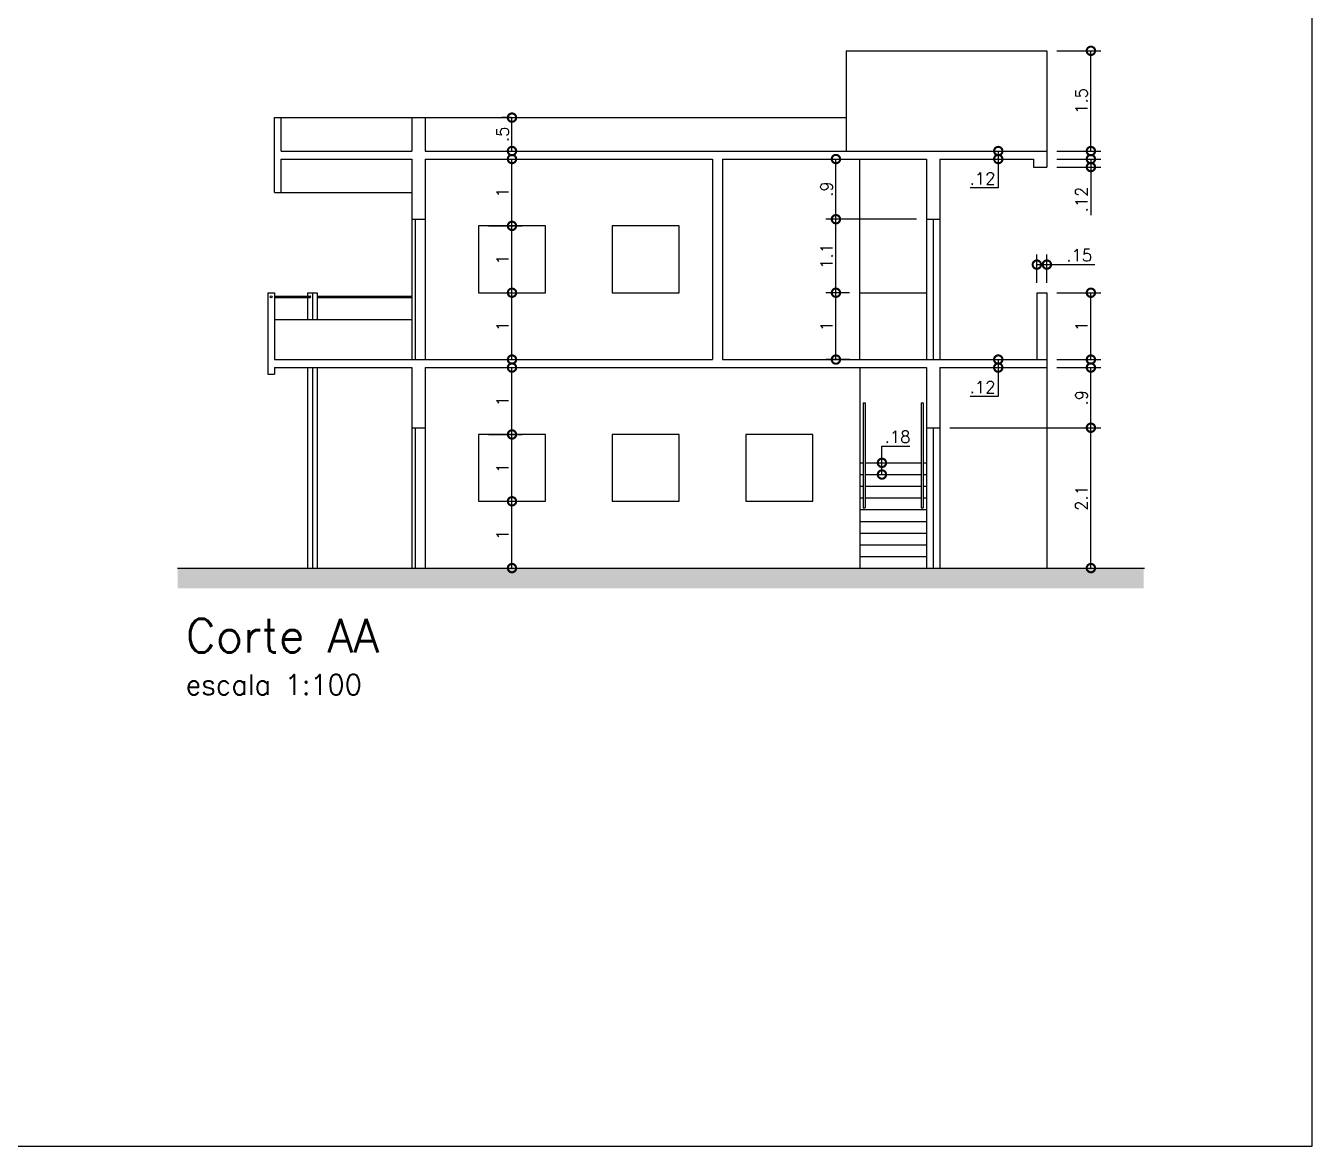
# Model space of a CAD drawing. Extents: x 0 to 62.2, y 0 to 29.7.
# Drawn here: x 22.76 to 42, y 0 to 16.76 of the extents above; entities that cross this region are included whole.
import ezdxf

# ---------------------------------------------------------------- set-up
doc = ezdxf.new("R2010")
doc.units = 0
doc.header["$LTSCALE"] = 2
doc.header["$MEASUREMENT"] = 0
doc.layers.get('0').update_dxf_attribs({"linetype": 'CONTINUOUS'})
doc.layers.get('DEFPOINTS').update_dxf_attribs({"linetype": 'CONTINUOUS'})
for name, color, linetype in [('DIM100', 1, 'CONTINUOUS'), ('ESCADA', 5, 'CONTINUOUS'), ('HACHURAS', 8, 'CONTINUOUS'), ('JANELAS', 4, 'CONTINUOUS'), ('PAREDE', 7, 'CONTINUOUS'), ('PORTAS', 2, 'CONTINUOUS'), ('TEXTO', 5, 'CONTINUOUS'), ('VP', 1, 'CONTINUOUS')]:
    doc.layers.add(name, color=color, linetype=linetype)
doc.styles.add('CLICKAD', font='romans.shx')
doc.dimstyles.new('CLICKAD', dxfattribs={"dimscale": 0.1, "dimtxt": 1.8, "dimasz": 2.5, "dimexe": 1.5, "dimexo": 1.5, "dimgap": 0.5, "dimtad": 1, "dimzin": 12, "dimtxsty": 'CLICKAD', "dimblk1": 'DOTSMALL', "dimblk2": 'DOTSMALL', "dimsah": 1, "dimcen": 1, "dimclrt": 3, "dimazin": 3, "dimtp": 0.01, "dimtm": 0.02, "dimtfac": 1, "dimtmove": 0, "dimatfit": 3, "dimtolj": 1, "dimtzin": 0})

# ---------------------------------------------------------------- blocks, each defined once
blk = doc.blocks.new('_DOTSMALL')
at = {"color": 0, "linetype": 'BYBLOCK', "ltscale": 0.05, "const_width": 0.5}
blk.add_lwpolyline([(-0.0625, 0, 1), (0.0625, 0, 1)], format="xyb", close=True, dxfattribs=at)
blk = doc.blocks.new('*D146')
at = {"color": 0, "linetype": 'BYBLOCK'}
for p, q in [((30.031, 9.65), (30.031, 10.65)), ((29.914, 9.65), (30.181, 9.65))]:
    blk.add_line(p, q, dxfattribs=at)
at = {"layer": 'DEFPOINTS', "color": 0, "linetype": 'BYBLOCK'}
for p in [(30.031, 10.65), (30.031, 10.65), (29.764, 9.65)]:
    blk.add_point(p, dxfattribs=at)
at = {"color": 0, "linetype": 'BYBLOCK', "xscale": 0.25, "yscale": 0.25, "zscale": 0.25}
for p, rotation in [((30.031, 10.65), 90), ((30.031, 9.65), 270)]:
    blk.add_blockref('_DOTSMALL', p, dxfattribs=dict(at, rotation=rotation))
at = {"color": 3, "linetype": 'BYBLOCK', "insert": (29.891, 10.15), "char_height": 0.18, "attachment_point": 5, "rotation": 90, "style": 'CLICKAD'}
blk.add_mtext('\\A1;1', dxfattribs=at)
blk = doc.blocks.new('*D147')
at = {"color": 0, "linetype": 'BYBLOCK'}
for p, q in [((29.914, 9.65), (30.181, 9.65)), ((30.031, 8.65), (30.031, 9.65)), ((29.875, 8.65), (30.181, 8.65))]:
    blk.add_line(p, q, dxfattribs=at)
at = {"layer": 'DEFPOINTS', "color": 0, "linetype": 'BYBLOCK'}
for p in [(29.764, 9.65), (30.031, 9.65), (29.725, 8.65)]:
    blk.add_point(p, dxfattribs=at)
at = {"color": 0, "linetype": 'BYBLOCK', "xscale": 0.25, "yscale": 0.25, "zscale": 0.25}
for p, rotation in [((30.031, 9.65), 90), ((30.031, 8.65), 270)]:
    blk.add_blockref('_DOTSMALL', p, dxfattribs=dict(at, rotation=rotation))
at = {"color": 3, "linetype": 'BYBLOCK', "insert": (29.891, 9.15), "char_height": 0.18, "attachment_point": 5, "rotation": 90, "style": 'CLICKAD'}
blk.add_mtext('\\A1;1', dxfattribs=at)
blk = doc.blocks.new('*D148')
at = {"color": 0, "linetype": 'BYBLOCK'}
for p, q in [((30.031, 10.65), (30.031, 11.65)), ((30.069, 11.65), (30.181, 11.65)), ((29.681, 10.65), (30.181, 10.65))]:
    blk.add_line(p, q, dxfattribs=at)
at = {"layer": 'DEFPOINTS', "color": 0, "linetype": 'BYBLOCK'}
for p in [(29.919, 11.65), (30.031, 11.65), (29.531, 10.65)]:
    blk.add_point(p, dxfattribs=at)
at = {"color": 0, "linetype": 'BYBLOCK', "xscale": 0.25, "yscale": 0.25, "zscale": 0.25}
for p, rotation in [((30.031, 11.65), 90), ((30.031, 10.65), 270)]:
    blk.add_blockref('_DOTSMALL', p, dxfattribs=dict(at, rotation=rotation))
at = {"color": 3, "linetype": 'BYBLOCK', "insert": (29.891, 11.15), "char_height": 0.18, "attachment_point": 5, "rotation": 90, "style": 'CLICKAD'}
blk.add_mtext('\\A1;1', dxfattribs=at)
blk = doc.blocks.new('*D139')
at = {"color": 0, "linetype": 'BYBLOCK'}
for p, q in [((30.017, 15.39), (29.881, 15.39)), ((30.031, 14.89), (30.031, 15.39)), ((30.048, 14.89), (30.181, 14.89))]:
    blk.add_line(p, q, dxfattribs=at)
at = {"layer": 'DEFPOINTS', "color": 0, "linetype": 'BYBLOCK'}
for p in [(30.031, 15.39), (30.167, 15.39), (29.898, 14.89)]:
    blk.add_point(p, dxfattribs=at)
at = {"color": 0, "linetype": 'BYBLOCK', "xscale": 0.25, "yscale": 0.25, "zscale": 0.25}
for p, rotation in [((30.031, 15.39), 90), ((30.031, 14.89), 270)]:
    blk.add_blockref('_DOTSMALL', p, dxfattribs=dict(at, rotation=rotation))
at = {"color": 3, "linetype": 'BYBLOCK', "insert": (29.891, 15.14), "char_height": 0.18, "attachment_point": 5, "rotation": 90, "style": 'CLICKAD'}
blk.add_mtext('\\A1;.5', dxfattribs=at)
blk = doc.blocks.new('*D154')
at = {"color": 0, "linetype": 'BYBLOCK'}
for p, q in [((36.97, 14.89), (37.454, 14.89)), ((37.304, 14.89), (37.304, 14.77)), ((37.189, 14.77), (37.454, 14.77)), ((37.304, 14.77), (37.304, 14.338)), ((37.304, 14.338), (36.886, 14.338))]:
    blk.add_line(p, q, dxfattribs=at)
at = {"layer": 'DEFPOINTS', "color": 0, "linetype": 'BYBLOCK'}
for p in [(36.82, 14.89), (37.304, 14.89), (37.039, 14.77)]:
    blk.add_point(p, dxfattribs=at)
at = {"color": 0, "linetype": 'BYBLOCK', "xscale": 0.25, "yscale": 0.25, "zscale": 0.25}
for p, rotation in [((37.304, 14.89), 90), ((37.304, 14.77), 270)]:
    blk.add_blockref('_DOTSMALL', p, dxfattribs=dict(at, rotation=rotation))
at = {"color": 3, "linetype": 'BYBLOCK', "insert": (37.07, 14.478), "char_height": 0.18, "attachment_point": 5, "style": 'CLICKAD'}
blk.add_mtext('\\A1;.12', dxfattribs=at)
blk = doc.blocks.new('*D144')
at = {"color": 0, "linetype": 'BYBLOCK'}
for p, q in [((36.581, 10.75), (38.839, 10.75)), ((38.689, 8.65), (38.689, 10.75)), ((38.181, 8.65), (38.839, 8.65))]:
    blk.add_line(p, q, dxfattribs=at)
at = {"layer": 'DEFPOINTS', "color": 0, "linetype": 'BYBLOCK'}
for p in [(36.431, 10.75), (38.689, 10.75), (38.031, 8.65)]:
    blk.add_point(p, dxfattribs=at)
at = {"color": 0, "linetype": 'BYBLOCK', "xscale": 0.25, "yscale": 0.25, "zscale": 0.25}
for p, rotation in [((38.689, 10.75), 90), ((38.689, 8.65), 270)]:
    blk.add_blockref('_DOTSMALL', p, dxfattribs=dict(at, rotation=rotation))
at = {"color": 3, "linetype": 'BYBLOCK', "insert": (38.549, 9.7), "char_height": 0.18, "attachment_point": 5, "rotation": 90, "style": 'CLICKAD'}
blk.add_mtext('\\A1;2.1', dxfattribs=at)
blk = doc.blocks.new('*D106')
at = {"color": 0, "linetype": 'BYBLOCK', "ltscale": 0.05}
for p, q in [((31.779, 11.77), (31.978, 11.77)), ((31.828, 11.77), (31.828, 11.65)), ((31.52, 11.65), (31.978, 11.65)), ((31.828, 11.65), (31.828, 11.218)), ((31.828, 11.218), (31.41, 11.218))]:
    blk.add_line(p, q, dxfattribs=at)
at = {"layer": 'DEFPOINTS', "color": 0, "linetype": 'BYBLOCK', "ltscale": 0.05}
for p in [(31.629, 11.77), (31.828, 11.77), (31.37, 11.65)]:
    blk.add_point(p, dxfattribs=at)
at = {"color": 0, "linetype": 'BYBLOCK', "ltscale": 0.05, "xscale": 0.25, "yscale": 0.25, "zscale": 0.25}
for p, rotation in [((31.828, 11.77), 90), ((31.828, 11.65), 270)]:
    blk.add_blockref('_DOTSMALL', p, dxfattribs=dict(at, rotation=rotation))
at = {"color": 3, "linetype": 'BYBLOCK', "ltscale": 0.05, "insert": (31.594, 11.358), "char_height": 0.18, "attachment_point": 5, "style": 'CLICKAD'}
blk.add_mtext('\\A1;.12', dxfattribs=at)
blk = doc.blocks.new('*D143')
at = {"color": 0, "linetype": 'BYBLOCK'}
for p, q in [((38.181, 14.77), (38.839, 14.77)), ((38.181, 14.65), (38.839, 14.65)), ((38.689, 14.77), (38.689, 14.65)), ((38.689, 14.65), (38.689, 13.931))]:
    blk.add_line(p, q, dxfattribs=at)
at = {"layer": 'DEFPOINTS', "color": 0, "linetype": 'BYBLOCK'}
for p in [(38.031, 14.77), (38.031, 14.65), (38.689, 14.77)]:
    blk.add_point(p, dxfattribs=at)
at = {"color": 0, "linetype": 'BYBLOCK', "xscale": 0.25, "yscale": 0.25, "zscale": 0.25}
for p, rotation in [((38.689, 14.77), 90), ((38.689, 14.65), 270)]:
    blk.add_blockref('_DOTSMALL', p, dxfattribs=dict(at, rotation=rotation))
at = {"color": 3, "linetype": 'BYBLOCK', "insert": (38.549, 14.165), "char_height": 0.18, "attachment_point": 5, "rotation": 90, "style": 'CLICKAD'}
blk.add_mtext('\\A1;.12', dxfattribs=at)
blk = doc.blocks.new('*D74')
at = {"color": 0, "linetype": 'BYBLOCK', "ltscale": 0.05}
for p, q in [((40.272, 16.435), (40.93, 16.435)), ((40.78, 14.935), (40.78, 16.435)), ((40.272, 14.935), (40.93, 14.935))]:
    blk.add_line(p, q, dxfattribs=at)
at = {"layer": 'DEFPOINTS', "color": 0, "linetype": 'BYBLOCK', "ltscale": 0.05}
for p in [(40.122, 16.435), (40.78, 16.435), (40.122, 14.935)]:
    blk.add_point(p, dxfattribs=at)
at = {"color": 0, "linetype": 'BYBLOCK', "ltscale": 0.05, "xscale": 0.25, "yscale": 0.25, "zscale": 0.25}
for p, rotation in [((40.78, 16.435), 90), ((40.78, 14.935), 270)]:
    blk.add_blockref('_DOTSMALL', p, dxfattribs=dict(at, rotation=rotation))
at = {"color": 3, "linetype": 'BYBLOCK', "ltscale": 0.05, "insert": (40.64, 15.685), "char_height": 0.18, "attachment_point": 5, "rotation": 90, "style": 'CLICKAD'}
blk.add_mtext('\\A1;1.5', dxfattribs=at)
blk = doc.blocks.new('*D145')
at = {"layer": 'DEFPOINTS', "color": 0}
for p in [(38.031, 11.65), (38.689, 11.65), (38.031, 10.75)]:
    blk.add_point(p, dxfattribs=at)
at = {"layer": 'DIM100', "color": 0}
for p, q in [((38.181, 11.65), (38.839, 11.65)), ((38.689, 10.75), (38.689, 11.65))]:
    blk.add_line(p, q, dxfattribs=at)
at = {"layer": 'DIM100', "color": 0, "xscale": 0.25, "yscale": 0.25, "zscale": 0.25}
for p, rotation in [((38.689, 11.65), 90), ((38.689, 10.75), 270)]:
    blk.add_blockref('_DOTSMALL', p, dxfattribs=dict(at, rotation=rotation))
at = {"layer": 'DIM100', "color": 3, "insert": (38.549, 11.2), "char_height": 0.18, "attachment_point": 5, "rotation": 90, "style": 'CLICKAD'}
blk.add_mtext('\\A1;.9', dxfattribs=at)
blk = doc.blocks.new('*D150')
at = {"color": 0, "linetype": 'BYBLOCK'}
for p, q in [((29.914, 9.65), (30.181, 9.65)), ((30.031, 8.65), (30.031, 9.65)), ((29.875, 8.65), (30.181, 8.65))]:
    blk.add_line(p, q, dxfattribs=at)
at = {"layer": 'DEFPOINTS', "color": 0, "linetype": 'BYBLOCK'}
for p in [(29.764, 9.65), (30.031, 9.65), (29.725, 8.65)]:
    blk.add_point(p, dxfattribs=at)
at = {"color": 0, "linetype": 'BYBLOCK', "xscale": 0.25, "yscale": 0.25, "zscale": 0.25}
for p, rotation in [((30.031, 9.65), 90), ((30.031, 8.65), 270)]:
    blk.add_blockref('_DOTSMALL', p, dxfattribs=dict(at, rotation=rotation))
at = {"color": 3, "linetype": 'BYBLOCK', "insert": (29.891, 9.15), "char_height": 0.18, "attachment_point": 5, "rotation": 90, "style": 'CLICKAD'}
blk.add_mtext('\\A1;1', dxfattribs=at)
blk = doc.blocks.new('*D149')
at = {"color": 0, "linetype": 'BYBLOCK'}
for p, q in [((30.031, 9.65), (30.031, 10.65)), ((29.914, 9.65), (30.181, 9.65))]:
    blk.add_line(p, q, dxfattribs=at)
at = {"layer": 'DEFPOINTS', "color": 0, "linetype": 'BYBLOCK'}
for p in [(30.031, 10.65), (30.031, 10.65), (29.764, 9.65)]:
    blk.add_point(p, dxfattribs=at)
at = {"color": 0, "linetype": 'BYBLOCK', "xscale": 0.25, "yscale": 0.25, "zscale": 0.25}
for p, rotation in [((30.031, 10.65), 90), ((30.031, 9.65), 270)]:
    blk.add_blockref('_DOTSMALL', p, dxfattribs=dict(at, rotation=rotation))
at = {"color": 3, "linetype": 'BYBLOCK', "insert": (29.891, 10.15), "char_height": 0.18, "attachment_point": 5, "rotation": 90, "style": 'CLICKAD'}
blk.add_mtext('\\A1;1', dxfattribs=at)
blk = doc.blocks.new('*D151')
at = {"color": 0, "linetype": 'BYBLOCK'}
for p, q in [((30.031, 10.65), (30.031, 11.65)), ((30.069, 11.65), (30.181, 11.65)), ((29.681, 10.65), (30.181, 10.65))]:
    blk.add_line(p, q, dxfattribs=at)
at = {"layer": 'DEFPOINTS', "color": 0, "linetype": 'BYBLOCK'}
for p in [(29.919, 11.65), (30.031, 11.65), (29.531, 10.65)]:
    blk.add_point(p, dxfattribs=at)
at = {"color": 0, "linetype": 'BYBLOCK', "xscale": 0.25, "yscale": 0.25, "zscale": 0.25}
for p, rotation in [((30.031, 11.65), 90), ((30.031, 10.65), 270)]:
    blk.add_blockref('_DOTSMALL', p, dxfattribs=dict(at, rotation=rotation))
at = {"color": 3, "linetype": 'BYBLOCK', "insert": (29.891, 11.15), "char_height": 0.18, "attachment_point": 5, "rotation": 90, "style": 'CLICKAD'}
blk.add_mtext('\\A1;1', dxfattribs=at)
blk = doc.blocks.new('*D152')
at = {"color": 0, "linetype": 'BYBLOCK'}
for p, q in [((35.75, 10.225), (35.75, 10.475)), ((35.75, 10.475), (36.169, 10.475)), ((35.75, 10.05), (35.75, 10.225))]:
    blk.add_line(p, q, dxfattribs=at)
at = {"layer": 'DEFPOINTS', "color": 0, "linetype": 'BYBLOCK'}
for p in [(35.75, 10.225), (35.75, 10.225), (35.75, 10.05)]:
    blk.add_point(p, dxfattribs=at)
at = {"color": 0, "linetype": 'BYBLOCK', "xscale": 0.25, "yscale": 0.25, "zscale": 0.25}
for p, rotation in [((35.75, 10.225), 90), ((35.75, 10.05), 270)]:
    blk.add_blockref('_DOTSMALL', p, dxfattribs=dict(at, rotation=rotation))
at = {"color": 3, "linetype": 'BYBLOCK', "insert": (35.984, 10.615), "char_height": 0.18, "attachment_point": 5, "style": 'CLICKAD'}
blk.add_mtext('\\A1;.18', dxfattribs=at)
blk = doc.blocks.new('*D155')
at = {"color": 0, "linetype": 'BYBLOCK'}
for p, q in [((35.081, 12.77), (34.726, 12.77)), ((34.876, 11.77), (34.876, 12.77)), ((35.081, 11.77), (34.726, 11.77))]:
    blk.add_line(p, q, dxfattribs=at)
at = {"layer": 'DEFPOINTS', "color": 0, "linetype": 'BYBLOCK'}
for p in [(34.876, 12.77), (35.231, 12.77), (35.231, 11.77)]:
    blk.add_point(p, dxfattribs=at)
at = {"color": 0, "linetype": 'BYBLOCK', "xscale": 0.25, "yscale": 0.25, "zscale": 0.25}
for p, rotation in [((34.876, 12.77), 90), ((34.876, 11.77), 270)]:
    blk.add_blockref('_DOTSMALL', p, dxfattribs=dict(at, rotation=rotation))
at = {"color": 3, "linetype": 'BYBLOCK', "insert": (34.736, 12.27), "char_height": 0.18, "attachment_point": 5, "rotation": 90, "style": 'CLICKAD'}
blk.add_mtext('\\A1;1', dxfattribs=at)
blk = doc.blocks.new('*D165')
at = {"color": 0, "linetype": 'BYBLOCK'}
for p, q in [((37.881, 12.92), (37.881, 13.341)), ((38.031, 12.92), (38.031, 13.341)), ((37.881, 13.191), (38.031, 13.191)), ((38.031, 13.191), (38.75, 13.191))]:
    blk.add_line(p, q, dxfattribs=at)
at = {"layer": 'DEFPOINTS', "color": 0, "linetype": 'BYBLOCK'}
for p in [(38.031, 13.191), (37.881, 12.77), (38.031, 12.77)]:
    blk.add_point(p, dxfattribs=at)
at = {"color": 0, "linetype": 'BYBLOCK', "xscale": 0.25, "yscale": 0.25, "zscale": 0.25, "rotation": 180}
blk.add_blockref('_DOTSMALL', (37.881, 13.191), dxfattribs=at)
at = {"color": 0, "linetype": 'BYBLOCK', "xscale": 0.25, "yscale": 0.25, "zscale": 0.25}
blk.add_blockref('_DOTSMALL', (38.031, 13.191), dxfattribs=at)
at = {"color": 3, "linetype": 'BYBLOCK', "insert": (38.515, 13.331), "char_height": 0.18, "attachment_point": 5, "style": 'CLICKAD'}
blk.add_mtext('\\A1;.15', dxfattribs=at)
blk = doc.blocks.new('*D166')
at = {"layer": 'DEFPOINTS', "color": 0}
for p in [(38.031, 12.77), (38.689, 12.77), (38.031, 11.77)]:
    blk.add_point(p, dxfattribs=at)
at = {"layer": 'DIM100', "color": 0}
for p, q in [((38.181, 12.77), (38.839, 12.77)), ((38.689, 11.77), (38.689, 12.77)), ((38.181, 11.77), (38.839, 11.77))]:
    blk.add_line(p, q, dxfattribs=at)
at = {"layer": 'DIM100', "color": 0, "xscale": 0.25, "yscale": 0.25, "zscale": 0.25}
for p, rotation in [((38.689, 12.77), 90), ((38.689, 11.77), 270)]:
    blk.add_blockref('_DOTSMALL', p, dxfattribs=dict(at, rotation=rotation))
at = {"layer": 'DIM100', "color": 3, "insert": (38.549, 12.27), "char_height": 0.18, "attachment_point": 5, "rotation": 90, "style": 'CLICKAD'}
blk.add_mtext('\\A1;1', dxfattribs=at)
blk = doc.blocks.new('*D168')
at = {"layer": 'DEFPOINTS', "color": 0}
for p in [(34.876, 13.87), (36.231, 13.87), (35.231, 12.77)]:
    blk.add_point(p, dxfattribs=at)
at = {"layer": 'DIM100', "color": 0}
for p, q in [((36.081, 13.87), (34.726, 13.87)), ((34.876, 12.77), (34.876, 13.87))]:
    blk.add_line(p, q, dxfattribs=at)
at = {"layer": 'DIM100', "color": 0, "xscale": 0.25, "yscale": 0.25, "zscale": 0.25}
for p, rotation in [((34.876, 13.87), 90), ((34.876, 12.77), 270)]:
    blk.add_blockref('_DOTSMALL', p, dxfattribs=dict(at, rotation=rotation))
at = {"layer": 'DIM100', "color": 3, "insert": (34.736, 13.32), "char_height": 0.18, "attachment_point": 5, "rotation": 90, "style": 'CLICKAD'}
blk.add_mtext('\\A1;1.1', dxfattribs=at)
blk = doc.blocks.new('*D169')
at = {"layer": 'DEFPOINTS', "color": 0}
for p in [(34.876, 14.77), (34.877, 14.77), (36.231, 13.87)]:
    blk.add_point(p, dxfattribs=at)
at = {"layer": 'DIM100', "color": 0}
for p, q in [((34.727, 14.77), (34.726, 14.77)), ((34.876, 13.87), (34.876, 14.77))]:
    blk.add_line(p, q, dxfattribs=at)
at = {"layer": 'DIM100', "color": 0, "xscale": 0.25, "yscale": 0.25, "zscale": 0.25}
for p, rotation in [((34.876, 14.77), 90), ((34.876, 13.87), 270)]:
    blk.add_blockref('_DOTSMALL', p, dxfattribs=dict(at, rotation=rotation))
at = {"layer": 'DIM100', "color": 3, "insert": (34.736, 14.32), "char_height": 0.18, "attachment_point": 5, "rotation": 90, "style": 'CLICKAD'}
blk.add_mtext('\\A1;.9', dxfattribs=at)

msp = doc.modelspace()

# ---------------------------------------------------------------- hatches: boundary and pattern name
at = {"layer": 'HACHURAS'}
h = msp.add_hatch(dxfattribs=at)
h.set_pattern_fill('EARTH', color=256, angle=45, style=0)
h.paths.add_polyline_path([(39.4771, 8.6498), (25.0297, 8.6498), (25.0297, 8.3498), (39.4771, 8.3498)])

# ---------------------------------------------------------------- linework, layer by layer
at = {"layer": 'ESCADA'}
for p, q in [((35.281, 11.1248), (35.281, 9.5498)), ((35.281, 11.1248), (35.311, 11.1248)), ((35.311, 11.1248), (35.311, 9.5498)), ((36.151, 11.1248), (36.151, 9.5498)), ((36.151, 11.1248), (36.181, 11.1248)), ((36.181, 11.1248), (36.181, 9.5498)), ((35.231, 10.2248), (35.281, 10.2248)), ((35.311, 10.2248), (36.151, 10.2248)), ((36.181, 10.2248), (36.231, 10.2248)), ((35.231, 10.0498), (35.281, 10.0498)), ((35.311, 10.0498), (36.151, 10.0498)), ((36.181, 10.0498), (36.231, 10.0498)), ((35.231, 9.8748), (35.281, 9.8748)), ((35.311, 9.8748), (36.151, 9.8748)), ((36.181, 9.8748), (36.231, 9.8748)), ((35.231, 9.6998), (35.281, 9.6998)), ((35.311, 9.6998), (36.151, 9.6998)), ((36.181, 9.6998), (36.231, 9.6998)), ((35.231, 9.5248), (36.231, 9.5248)), ((35.281, 9.5498), (35.311, 9.5498)), ((36.151, 9.5498), (36.181, 9.5498)), ((35.231, 9.3498), (36.231, 9.3498)), ((35.231, 9.1748), (36.231, 9.1748)), ((35.231, 8.9998), (36.231, 8.9998)), ((35.231, 8.8248), (36.231, 8.8248))]:
    msp.add_line(p, q, dxfattribs=at)
at = {"layer": 'JANELAS'}
for points in [[(30.531, 13.7698), (29.531, 13.7698), (29.531, 12.7698), (30.531, 12.7698)], [(32.531, 13.7698), (31.531, 13.7698), (31.531, 12.7698), (32.531, 12.7698)], [(30.531, 10.6498), (29.531, 10.6498), (29.531, 9.6498), (30.531, 9.6498)], [(32.531, 10.6498), (31.531, 10.6498), (31.531, 9.6498), (32.531, 9.6498)], [(34.531, 10.6498), (33.531, 10.6498), (33.531, 9.6498), (34.531, 9.6498)]]:
    msp.add_lwpolyline(points, close=True, dxfattribs=at)
at = {"layer": 'PAREDE'}
for p, q in [((35.031, 16.3898), (38.031, 16.3898)), ((35.031, 16.3898), (35.031, 14.8898)), ((38.031, 16.3898), (38.031, 14.6498)), ((26.4799, 14.2698), (26.4799, 15.3898)), ((26.4799, 15.3898), (26.5799, 15.3898)), ((26.5799, 15.3898), (35.031, 15.3898)), ((26.5799, 14.8898), (26.5799, 15.3898)), ((28.531, 15.3898), (28.731, 15.3898)), ((28.531, 15.3898), (28.531, 14.8898)), ((28.731, 15.3898), (28.731, 14.8898)), ((26.5799, 14.8898), (28.531, 14.8898)), ((28.731, 14.8898), (38.031, 14.8898)), ((26.5799, 14.7698), (28.531, 14.7698)), ((26.5799, 14.2698), (26.5799, 14.7698)), ((28.531, 14.7698), (28.531, 13.8698)), ((28.731, 14.7698), (33.031, 14.7698)), ((28.731, 14.7698), (28.731, 13.8698)), ((33.031, 14.7698), (33.031, 11.7698)), ((33.181, 14.7698), (36.231, 14.7698)), ((33.181, 14.7698), (33.181, 11.7698)), ((35.231, 11.7698), (35.231, 14.7698)), ((36.231, 14.7698), (36.231, 13.8698)), ((36.431, 14.7698), (36.431, 11.7698)), ((36.431, 14.7698), (37.831, 14.7698)), ((37.831, 14.7698), (37.831, 14.6498)), ((37.831, 14.6498), (38.031, 14.6498)), ((26.4799, 14.2698), (26.5799, 14.2698)), ((26.5799, 14.2698), (28.531, 14.2698)), ((28.531, 13.8698), (28.731, 13.8698)), ((28.731, 13.8698), (28.731, 11.7698)), ((36.231, 13.8698), (36.431, 13.8698)), ((26.381, 12.7698), (26.381, 11.5498)), ((26.381, 12.7698), (26.481, 12.7698)), ((26.481, 12.7698), (26.481, 11.7698)), ((26.481, 12.7198), (27.011, 12.7198)), ((26.481, 12.6998), (27.011, 12.6998)), ((26.9753, 12.7698), (27.1168, 12.7698)), ((26.9753, 12.7698), (26.9753, 12.7198)), ((26.9753, 12.6998), (26.9753, 12.3698)), ((27.046, 12.7698), (27.046, 12.3698)), ((27.1168, 12.7698), (27.1168, 12.3698)), ((27.1168, 12.7198), (28.531, 12.7198)), ((27.1168, 12.6998), (28.531, 12.6998)), ((35.231, 12.7698), (36.231, 12.7698)), ((37.881, 12.7698), (38.031, 12.7698)), ((37.881, 12.7698), (37.881, 11.7698)), ((38.031, 12.7698), (38.031, 8.6498)), ((26.481, 12.3698), (28.531, 12.3698)), ((26.481, 11.7698), (33.031, 11.7698)), ((33.181, 11.7698), (38.031, 11.7698)), ((26.381, 11.5498), (26.481, 11.5498)), ((26.481, 11.6498), (28.531, 11.6498)), ((26.481, 11.6498), (26.481, 11.5498)), ((26.9753, 11.6498), (26.9753, 8.6498)), ((27.046, 11.6498), (27.046, 8.6498)), ((27.1168, 11.6498), (27.1168, 8.6498)), ((28.531, 11.6498), (28.531, 10.7498)), ((28.731, 11.6498), (36.231, 11.6498)), ((28.731, 11.6498), (28.731, 10.7498)), ((35.231, 11.6498), (35.231, 8.6498)), ((36.231, 11.6498), (36.231, 10.7498)), ((36.431, 11.6498), (36.431, 8.6498)), ((36.431, 11.6498), (38.031, 11.6498)), ((28.531, 10.7498), (28.731, 10.7498)), ((28.731, 10.7498), (28.731, 8.6498)), ((36.231, 10.7498), (36.431, 10.7498)), ((25.0297, 8.6498), (39.49, 8.6498))]:
    msp.add_line(p, q, dxfattribs=at)
msp.add_circle((26.431, 12.7098), 0.015, dxfattribs=at)
msp.add_arc((27.011, 12.7098), 0.01, 270, 90, dxfattribs=at)
at = {"layer": 'PORTAS'}
for p, q in [((28.531, 13.8698), (28.531, 11.7698)), ((28.581, 13.8698), (28.581, 11.7698)), ((36.231, 13.8698), (36.231, 11.7698)), ((36.331, 13.8698), (36.331, 11.7698)), ((28.531, 10.7498), (28.531, 8.6498)), ((28.581, 10.7498), (28.581, 8.6498)), ((36.231, 10.7498), (36.231, 8.6498)), ((36.331, 10.7498), (36.331, 8.6498))]:
    msp.add_line(p, q, dxfattribs=at)
at = {"layer": 'VP'}
msp.add_lwpolyline([(0, 0), (42, 0), (42, 29.7), (0, 29.7)], close=True, dxfattribs=at)

# ---------------------------------------------------------------- texts
at = {"layer": 'TEXTO', "linetype": 'CONTINUOUS', "insert": (25.1514, 7.8897), "char_height": 0.5, "width": 4, "attachment_point": 1, "style": 'CLICKAD'}
msp.add_mtext('Corte AA \\H0.3;escala 1:100', dxfattribs=at)

# ---------------------------------------------------------------- dimensions: what is measured, and where the dimension line sits
at = {"layer": 'DIM100'}
for base, p1, p2, picture, middle, set_off in [((38.6893, 16.3898), (38.031, 14.8898), (38.031, 16.3898), '*D74', (38.5493, 15.6398), (-2.091, -0.0455)), ((30.031, 14.7698), (29.531, 13.7698), (29.9192, 14.7698), '*D151', (29.891, 14.2698), (0, 3.12)), ((30.031, 13.7698), (29.7641, 12.7698), (30.031, 13.7698), '*D149', (29.891, 13.2698), (0, 3.12)), ((30.031, 12.7698), (29.7253, 11.7698), (29.7641, 12.7698), '*D150', (29.891, 12.2698), (0, 3.12))]:
    dim = msp.add_linear_dim(base=base, p1=p1, p2=p2, angle=90, dimstyle='CLICKAD', dxfattribs=at)
    dim.commit()
    dim.dimension.update_dxf_attribs({"geometry": picture, "text_midpoint": middle, "insert": set_off})
for base, p1, p2, picture, middle in [((30.031, 15.3898), (29.8983, 14.8898), (30.1666, 15.3898), '*D139', (29.891, 15.1398)), ((34.8756, 12.7698), (35.231, 11.7698), (35.231, 12.7698), '*D155', (34.7356, 12.2698)), ((30.031, 11.6498), (29.531, 10.6498), (29.9192, 11.6498), '*D148', (29.891, 11.1498)), ((38.6893, 10.7498), (38.031, 8.6498), (36.431, 10.7498), '*D144', (38.5493, 9.6998)), ((30.031, 10.6498), (29.7641, 9.6498), (30.031, 10.6498), '*D146', (29.891, 10.1498)), ((30.031, 9.6498), (29.7253, 8.6498), (29.7641, 9.6498), '*D147', (29.891, 9.1498))]:
    dim = msp.add_linear_dim(base=base, p1=p1, p2=p2, angle=90, dimstyle='CLICKAD', dxfattribs=at)
    dim.commit()
    dim.dimension.update_dxf_attribs({"geometry": picture, "text_midpoint": middle})
for base, p1, p2, override, picture, middle in [((34.8756, 14.7698), (36.231, 13.8698), (34.8769, 14.7698), {"dimse1": 1, "dimtmove": 1}, '*D169', (34.7356, 14.3198)), ((34.8756, 13.8698), (35.231, 12.7698), (36.231, 13.8698), {"dimse1": 1, "dimtmove": 1}, '*D168', (34.7356, 13.3198)), ((38.6893, 12.7698), (38.031, 11.7698), (38.031, 12.7698), {"dimtmove": 1}, '*D166', (38.5493, 12.2698)), ((38.6893, 11.6498), (38.031, 10.7498), (38.031, 11.6498), {"dimse1": 1, "dimtmove": 1}, '*D145', (38.5493, 11.1998))]:
    dim = msp.add_linear_dim(base=base, p1=p1, p2=p2, angle=90, dimstyle='CLICKAD', override=override, dxfattribs=at)
    dim.commit()
    dim.dimension.update_dxf_attribs({"geometry": picture, "text_midpoint": middle})
dim = msp.add_linear_dim(base=(37.3042, 14.8898), p1=(37.0392, 14.7698), p2=(36.8204, 14.8898), angle=90, dimstyle='CLICKAD', override={"dimtoh": 1}, dxfattribs=at)
dim.commit()
dim.dimension.update_dxf_attribs({"geometry": '*D154', "text_midpoint": (37.0699, 14.3378), "dimtype": 160})
dim = msp.add_linear_dim(base=(38.6893, 14.7698), p1=(38.031, 14.6498), p2=(38.031, 14.7698), angle=90, dimstyle='CLICKAD', dxfattribs=at)
dim.commit()
dim.dimension.update_dxf_attribs({"geometry": '*D143', "text_midpoint": (38.6893, 14.1655), "dimtype": 160})
dim = msp.add_linear_dim(base=(38.031, 13.1912), p1=(37.881, 12.7698), p2=(38.031, 12.7698), dimstyle='CLICKAD', dxfattribs=at)
dim.commit()
dim.dimension.update_dxf_attribs({"geometry": '*D165', "text_midpoint": (38.5153, 13.1912), "dimtype": 160})
dim = msp.add_linear_dim(base=(37.3042, 11.7698), p1=(36.8463, 11.6498), p2=(37.1046, 11.7698), angle=90, dimstyle='CLICKAD', override={"dimtoh": 1}, dxfattribs=at)
dim.commit()
dim.dimension.update_dxf_attribs({"geometry": '*D106', "text_midpoint": (37.0699, 11.2178), "dimtype": 128, "insert": (5.4759, 0)})
dim = msp.add_linear_dim(base=(35.5640787136, 10.2247659823), p1=(35.5640787136, 10.0497659823), p2=(35.5640787136, 10.2247659823), angle=90, dimstyle='CLICKAD', override={"dimtoh": 1}, dxfattribs=at)
dim.commit()
dim.dimension.update_dxf_attribs({"geometry": '*D152', "text_midpoint": (35.7983644279, 10.6147659823), "insert": (-0.1858893917, 0)})

doc.saveas('drawing.dxf')
